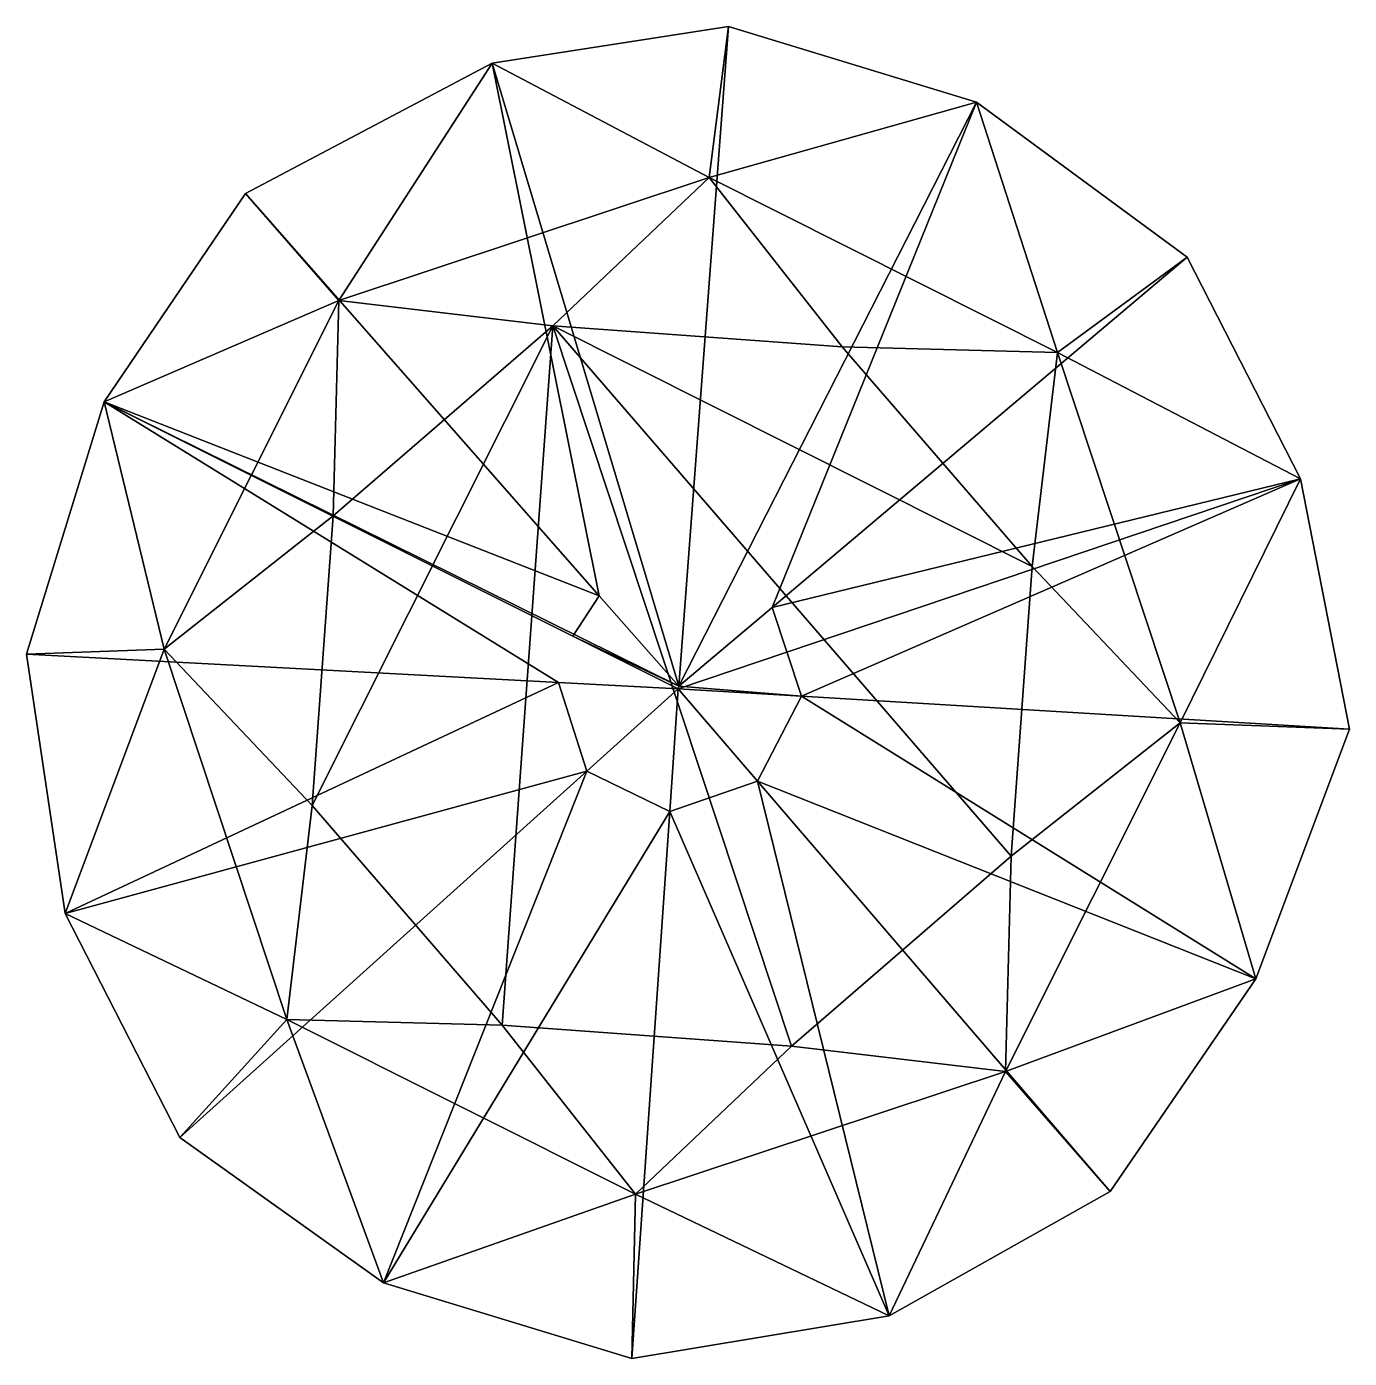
# Model space of a CAD drawing. Header units: inches. Extents: x -22 to 8.3, y -12.9 to 17.6.
import ezdxf

# ---------------------------------------------------------------- set-up
doc = ezdxf.new("R2010")
doc.units = ezdxf.units.IN
doc.header["$MEASUREMENT"] = 0
doc.layers.get('0').update_dxf_attribs({"color": 56, "true_color": 0x718706})

msp = doc.modelspace()

# ---------------------------------------------------------------- meshes
at = {"color": 8, "true_color": 0x737373}
mesh = msp.add_polyface(dxfattribs=at)
corners = [(-14.99, 6.437, 20.728), (-15.47, -0.196, 20.728), (-11.12, -5.225, 20.728), (-4.487, -5.706, 20.728), (0.543, -1.356, 20.728), (1.023, 5.277, 20.728), (-3.327, 10.307, 20.728), (-9.96, 10.787, 20.728), (-18.865, 3.384, 19.09), (-16.052, -5.095, 19.09), (-8.067, -9.101, 19.09), (0.412, -6.288, 19.09), (4.418, 1.697, 19.09), (1.605, 10.176, 19.09), (-6.38, 14.183, 19.09), (-14.859, 11.369, 19.09), (-7.086, 2.478, -1.028), (-7.072, 2.539, -1.028), (-21.128, -2.667, 15.467), (-13.837, -11.131, 15.467), (-2.251, -11.885, 15.467), (6.149, -4.168, 15.467), (7.175, 7.289, 15.467), (-0.252, 15.909, 15.467), (-11.346, 16.807, 15.467), (2.815, -9.038, 15.467), (-8.149, -12.858, 15.467), (-18.504, -7.802, 15.467), (-22.015, 3.268, 15.467), (-16.996, 13.818, 15.467), (-5.932, 17.642, 15.467), (4.576, 12.363, 15.467), (8.292, 1.554, 15.467), (-20.236, 9.049, 15.467), (-11.346, 16.807, 15.467), (-0.252, 15.909, 15.467), (7.175, 7.289, 15.467), (6.149, -4.168, 15.467), (-2.251, -11.885, 15.467), (-13.837, -11.131, 15.467), (-21.128, -2.667, 15.467), (-20.236, 9.049, 15.467), (-5.268, 0.364, 1.813), (-7.281, -0.337, 1.813), (-9.182, 0.591, 1.813), (-9.826, 2.623, 1.813), (-8.893, 4.609, 1.813), (-5.932, 17.642, 15.467), (-4.934, 4.342, 1.813), (-4.263, 2.308, 1.813), (-9.499, 3.684, 1.813), (-4.263, 2.308, 1.813), (-4.263, 2.308, 1.813), (-5.268, 0.364, 1.813), (-9.182, 0.591, 1.813), (-7.281, -0.337, 1.813)]
mesh.append_faces([[corners[k] for k in face] for face in [(5, 7, 4, 5)]], dxfattribs={"vtx0": -1, "vtx1": -1, "vtx3": -1, "color": 8})
mesh.append_faces([[corners[k] for k in face] for face in [(7, 1, 2, 7), (7, 2, 3, 7), (7, 3, 4, 7), (16, 51, 36, 16)]], dxfattribs={"vtx0": -1, "vtx2": -1, "vtx3": -1, "color": 8})
mesh.append_faces([[corners[k] for k in face] for face in [(49, 16, 36, 49)]], dxfattribs={"vtx1": -1, "vtx3": -1, "color": 8})
mesh.append_faces([[corners[k] for k in face] for face in [(5, 6, 7, 5), (7, 0, 1, 7), (8, 0, 15, 8), (15, 33, 8, 15), (9, 1, 8, 9), (8, 18, 9, 8), (10, 2, 9, 10), (9, 19, 10, 9), (11, 3, 10, 11), (10, 20, 11, 10), (12, 4, 11, 12), (11, 21, 12, 11), (13, 5, 12, 13), (12, 22, 13, 12), (14, 6, 13, 14), (13, 23, 14, 13), (15, 7, 14, 15), (14, 24, 15, 14), (26, 43, 38, 26), (38, 20, 26, 38), (25, 42, 37, 25), (37, 21, 25, 37), (49, 36, 22, 49), (22, 32, 49, 22), (27, 44, 39, 27), (39, 19, 27, 39), (28, 45, 40, 28), (40, 18, 28, 40), (46, 50, 33, 46), (33, 29, 46, 33), (30, 47, 34, 30), (34, 24, 30, 34), (31, 48, 35, 31), (35, 23, 31, 35), (38, 42, 25, 38), (25, 20, 38, 25), (39, 43, 26, 39), (26, 19, 39, 26), (40, 44, 27, 40), (27, 18, 40, 27), (33, 41, 45, 33), (45, 28, 33, 45), (34, 46, 29, 34), (29, 24, 34, 29), (35, 47, 30, 35), (30, 23, 35, 30), (36, 48, 31, 36), (31, 22, 36, 31), (37, 49, 32, 37), (32, 21, 37, 32), (16, 17, 41, 16), (41, 50, 16, 41), (43, 16, 53, 43), (53, 38, 43, 53), (42, 16, 52, 42), (52, 37, 42, 52), (16, 17, 51, 16), (44, 16, 55, 44), (55, 39, 44, 55), (45, 16, 54, 45), (54, 40, 45, 54), (17, 16, 50, 17), (50, 46, 17, 50), (41, 17, 16, 41), (16, 45, 41, 16)]], dxfattribs={"vtx2": -1, "vtx3": -1, "color": 8})
mesh.append_faces([[corners[k] for k in face] for face in [(6, 5, 13, 6), (7, 6, 14, 7), (5, 4, 12, 5), (4, 3, 11, 4), (3, 2, 10, 3), (2, 1, 9, 2), (1, 0, 8, 1), (0, 7, 15, 0), (10, 26, 20, 10), (21, 11, 25, 21), (22, 12, 32, 22), (9, 27, 19, 9), (8, 28, 18, 8), (15, 29, 33, 15), (14, 30, 24, 14), (13, 31, 23, 13), (11, 20, 25, 11), (10, 19, 26, 10), (9, 18, 27, 9), (8, 33, 28, 8), (15, 24, 29, 15), (14, 23, 30, 14), (13, 22, 31, 13), (12, 21, 32, 12), (33, 50, 41, 33), (47, 17, 34, 47), (48, 17, 35, 48), (38, 53, 42, 38), (39, 55, 43, 39), (40, 54, 44, 40), (34, 17, 46, 34), (35, 17, 47, 35), (51, 17, 48, 51), (52, 16, 49, 52), (48, 36, 51, 48), (49, 37, 52, 49), (53, 16, 42, 53), (54, 16, 44, 54), (55, 16, 43, 55)]], dxfattribs={"vtx3": -1, "color": 8})

doc.saveas('drawing.dxf')
